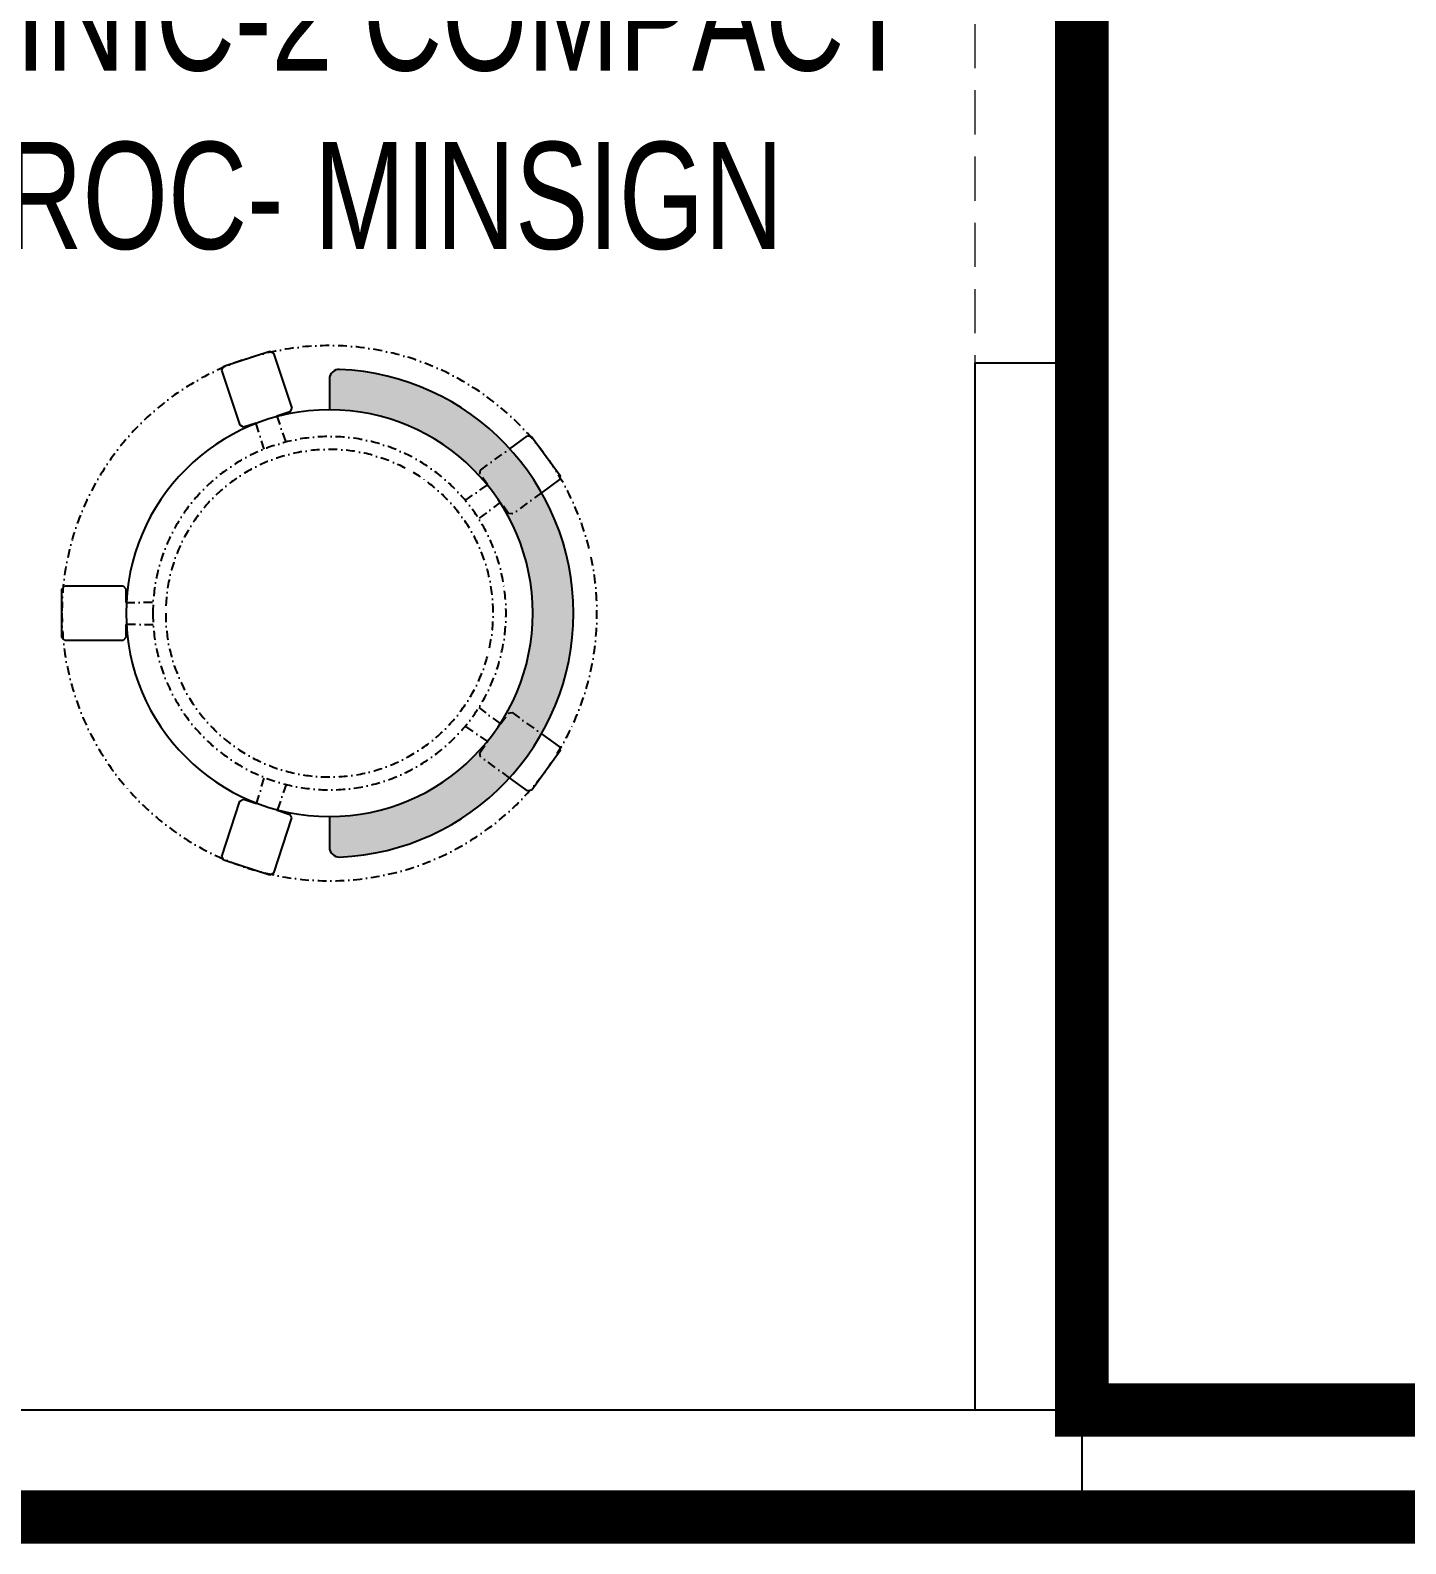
# Model space of a CAD drawing. Header units: feet. Extents: x 2962375 to 2970774, y -5767548 to -5746399.
# Drawn here: x 2963660 to 2964945, y -5755589 to -5754175 of the extents above; entities that cross this region are included whole.
import ezdxf

# ---------------------------------------------------------------- set-up
doc = ezdxf.new("R2010")
doc.units = ezdxf.units.FT
doc.header["$LTSCALE"] = 33
doc.header["$MEASUREMENT"] = 0
for name, pattern in [('a_p6_plan_L18$0$HIDDEN', [0.375, 0.25, -0.125]), ('ACAD_ISO03W100', [30, 12, -18]), ('DASHDOT2', [0.5, 0.25, -0.125, 0, -0.125])]:
    doc.linetypes.add(name, pattern=pattern)
for name, color, linetype, lineweight in [('HATCH', 9, 'Continuous', 9), ('LENS-CURTAIN', 5, 'a_p6_plan_L18$0$HIDDEN', 9), ('LENS-FURNITURE', 13, 'Continuous', 9), ('LENS-PARTITION', 21, 'Continuous', 25), ('LENS-TEXT', 31, 'Continuous', 5), ('LK-FLUTTED FINISH', 20, 'Continuous', 30), ('LK-TILES FINISH', 251, 'Continuous', 5), ('LN-ELEVATION-1', 81, 'Continuous', 25)]:
    doc.layers.add(name, color=color, linetype=linetype, lineweight=lineweight)
doc.styles.add('LK TXT', font='GILC____.TTF', dxfattribs={"height": 100})

# ---------------------------------------------------------------- blocks, each defined once
blk = doc.blocks.new('DR STOOL')
at = {"layer": 'HATCH'}
h = blk.add_hatch(dxfattribs=at)
h.set_pattern_fill('ANSI36', color=250, angle=-90.00000000000001)
h.set_pattern_definition([(315, (-227.8099174643867, 917.3997257252777), (6.173926083235043, -1.683798022700468), [7.9375, -1.587499999999999, 0, -1.587499999999999])])
edge = h.paths.add_edge_path()
edge.add_line((-190.0000000041909, 4.511094e-10), (-218.6899174675346, 4.511094e-10))
edge.add_arc((-218.6899174670689, 9.120000000388245), 9.119999999940092, 177.6119845363388, 269.9999999996136, ccw=False)
edge.add_arc((-1.8626451e-09, 3.565219e-10), 228.000000002257, 2.3880154632688004, 177.6119845367313, ccw=False)
edge.add_arc((218.6899174633436, 9.120000000497384), 9.120000000051716, -90.00000000034493, 2.3880154629299, ccw=False)
edge.add_line((218.6899174633436, 4.511094e-10), (190, 4.511094e-10))
edge.add_arc((-1.8626451e-09, 4.511094e-10), 190.000000001979, -1.27e-14, 180)
at = {"layer": 'LN-ELEVATION-1', "color": 1, "ltscale": 100}
for p, q in [((-128.6221585394814, 215.4841044476634), (-165.2704676063731, 189.0243927398114)), ((-124.7228340068832, 214.8545704018979), (-128.6221585394814, 215.4841044476634)), ((-112.6981821293011, 198.1996966340157), (-124.7228340068832, 214.8545704018979)), ((124.7553772013634, 214.9803744515593), (112.5488144652918, 198.2845540212292)), ((128.7014972954057, 215.5933048763618), (124.7553772013634, 214.9803744515593)), ((128.7014972954057, 215.5933048763618), (124.7553772013634, 214.9803744515593)), ((165.1911288509145, 188.915192311113), (128.7014972954057, 215.5933048763618)), ((165.1911288509145, 188.915192311113), (128.7014972954057, 215.5933048763618)), ((-165.2704676063731, 189.0243927398114), (-165.9069543029182, 185.0820035930228)), ((-165.9069543029182, 185.0820035930228), (-153.8003208162263, 168.3135803133482)), ((153.6734594982117, 168.4294150282658), (165.7973639420234, 185.0121775862135)), ((165.7973639420234, 185.0121775862135), (165.1911288509145, 188.915192311113)), ((165.7973639420234, 185.0121775862135), (165.1911288509145, 188.915192311113)), ((-191.2928382232785, -35.45407700946089), (-242.9550312487409, -52.24013893969095)), ((-187.9259491492994, -37.1695928365807), (-191.2928382232785, -35.45407700946089)), ((-184.1424400564283, -48.81403796559607), (-187.9259491492994, -37.1695928365807)), ((188.0651108901948, -36.96233201187715), (184.0504167033359, -49.19388854173303)), ((191.3981811110861, -35.27656588272658), (188.0651108901948, -36.96233201187715)), ((243.0100176925771, -52.21682526778022), (191.3981811110861, -35.27656588272658)), ((-242.9550312487409, -52.24013893969095), (-244.7482102331705, -55.75945052818861)), ((-244.7482102331705, -55.75945052818861), (-230.7800458371639, -98.74904560100549)), ((230.715890809428, -98.7280946081737), (244.8123673382215, -55.78040257930116)), ((244.8123673382215, -55.78040257930116), (243.0100176925771, -52.21682526778022)), ((-173.8639617776498, -80.4479453730819), (-177.8421125086024, -68.2044548037811)), ((177.6922140880488, -68.56540505095472), (173.8739495249465, -80.1985000452405)), ((-227.2218665438704, -100.5620286722478), (-175.5596735184081, -83.7759667420105)), ((-175.5596735184081, -83.7759667420105), (-173.8639617776498, -80.4479453730819)), ((173.8739495249465, -80.1985000452405), (175.5794035866856, -83.5704969359358)), ((175.5794035866856, -83.5704969359358), (227.1912401677109, -100.5107563209894)), ((-230.7800458371639, -98.74904560100549), (-227.2218665438704, -100.5620286722478)), ((227.1912401677109, -100.5107563209894), (230.715890809428, -98.7280946081737)), ((-22.72193054761737, -190.2142363802995), (-25.39390889601782, -192.886214728569)), ((-25.39390889601782, -192.886214728569), (-25.39390889601782, -247.2070584567482)), ((-10.47823652112856, -190.2142363802995), (-22.72193054761737, -190.2142363802995)), ((22.78362171910703, -190.2142363802995), (9.910054048988968, -190.2142363802995)), ((25.42475448176265, -192.8553691428751), (22.78362171910703, -190.2142363802995)), ((25.42475448176265, -247.1762128710543), (25.42475448176265, -192.8553691428751)), ((-25.39390889601782, -247.2070584567482), (-22.60096735274419, -250)), ((-22.60096735274419, -250), (22.60096735274419, -250)), ((22.60096735274419, -250), (25.42475448176265, -247.1762128710543))]:
    blk.add_line(p, q, dxfattribs=at)
at = {"layer": 'LN-ELEVATION-1', "linetype": 'DASHDOT2'}
for p, q in [((-92.92521573789418, 170.8129362839827), (-112.6981821293011, 198.1996966340157)), ((112.5488144652918, 198.2845540212292), (92.69529851106927, 171.1294289919315)), ((-93.52748446213081, 167.0824927485227), (-92.92521573789418, 170.8129362839827)), ((92.69529851106927, 171.1294289919315), (93.26858203159645, 167.4385604566923)), ((-153.8003208162263, 168.3135803133482), (-134.1093360339291, 141.0403694751003)), ((-103.4542870586738, 159.9154408004979), (-93.52748446213081, 167.0824927485227)), ((-88.15393704269081, 139.4771787207864), (-103.4542870586738, 159.9154408004979)), ((103.6608748426661, 159.8406005539291), (88.19885099539533, 139.4487815762331)), ((93.26858203159645, 167.4385604566923), (103.6608748426661, 159.8406005539291)), ((133.7372852512635, 141.1612321265929), (153.6734594982117, 168.4294150282658)), ((-130.4219571123831, 140.4450534014686), (-119.9844727469608, 147.9808124662595)), ((-119.9844727469608, 147.9808124662595), (-105.3687285655178, 126.9741353208374)), ((105.4096150295809, 126.94019481352), (120.1194891873747, 147.8074627162714)), ((120.1194891873747, 147.8074627162714), (130.0033113472163, 140.5812532722048)), ((-134.1093360339291, 141.0403694751003), (-130.4219571123831, 140.4450534014686)), ((130.0033113472163, 140.5812532722048), (133.7372852512635, 141.1612321265929)), ((-159.954806596972, -40.49024384317454), (-184.1424400564283, -48.81403796559607)), ((184.0504167033359, -49.19388854173303), (159.8786162491887, -40.79004861696012)), ((-177.8421125086024, -68.2044548037811), (-153.4148110738024, -60.73628028803068)), ((153.3006618716754, -61.02382378749462), (177.6922140880488, -68.56540505095472)), ((-10.92024635523557, -164.6382343793375), (-10.47823652112856, -190.2142363802995)), ((9.910054048988968, -190.2142363802995), (10.35584833659231, -164.674698740353))]:
    blk.add_line(p, q, dxfattribs=at)
at = {"layer": 'LN-ELEVATION-1', "color": 1, "ltscale": 100}
blk.add_lwpolyline([(-190.0000000023283, 0), (-218.6899174656719, 0, -0.4264743413925903), (-227.8019973598421, 9.5, -0.959166304662544), (227.8019973593764, 9.5, -0.4264743413925903), (218.6899174647406, 0), (190.0000000013969, 0)], format="xyb", dxfattribs=at)
at = {"layer": 'LN-ELEVATION-1', "linetype": 'DASHDOT2'}
for radius in [250, 165, 153]:
    blk.add_circle((0, 0), radius, dxfattribs=at)
at = {"layer": 'LN-ELEVATION-1', "color": 1, "ltscale": 100}
blk.add_circle((0, 0), 190, dxfattribs=at)

msp = doc.modelspace()

# ---------------------------------------------------------------- linework, layer by layer
at = {"layer": 'LENS-CURTAIN', "ltscale": 5}
for points in [[(2964542.597603366, -5753735.685740394), (2964542.597603366, -5754485.685740394), (2964642.597603366, -5754485.685740394), (2964642.597603366, -5753735.685740394)], [(2964642.597603366, -5755563.546477256), (2965442.597603366, -5755563.546477256), (2965442.597603366, -5755463.546477256), (2964642.597603366, -5755463.546477256)]]:
    msp.add_lwpolyline(points, close=True, dxfattribs=at)
at = {"layer": 'LENS-PARTITION'}
for points in [[(2964542.597603366, -5755463.546477256), (2964642.597603366, -5755463.546477256), (2964642.597603366, -5754485.685740394), (2964542.597603366, -5754485.685740394)], [(2964642.597603366, -5755563.546477256), (2962842.597603365, -5755563.546477256), (2962842.597603365, -5755463.546477256), (2964642.597603366, -5755463.546477256)]]:
    msp.add_lwpolyline(points, close=True, dxfattribs=at)
at = {"layer": 'LK-FLUTTED FINISH', "linetype": 'ACAD_ISO03W100', "ltscale": 0.05, "const_width": 50}
msp.add_lwpolyline([(2969890.597603365, -5755563.546477256), (2962842.597603365, -5755563.546477256)], dxfattribs=at)
at = {"layer": 'LK-TILES FINISH', "color": 212, "linetype": 'ACAD_ISO03W100', "ltscale": 0.05, "const_width": 50}
msp.add_lwpolyline([(2965242.597603366, -5752213.546477256), (2965442.597603366, -5752213.546477256), (2965442.597603366, -5755463.546477256), (2964642.597603366, -5755463.546477256), (2964642.597603366, -5752963.546477257), (2964442.597603366, -5752963.546477257), (2964442.597603366, -5752213.546477256)], dxfattribs=at)

# ---------------------------------------------------------------- block references
at = {"layer": 'LENS-FURNITURE', "xscale": -1, "rotation": 270}
msp.add_blockref('DR STOOL', (2963939.469709546, -5754719.181615769), dxfattribs=at)

# ---------------------------------------------------------------- texts
at = {"layer": 'LENS-TEXT', "color": 0, "linetype": 'Continuous', "ltscale": 3, "insert": (2963999.203774077, -5754246.25075512), "char_height": 100, "attachment_point": 5, "style": 'LK TXT'}
msp.add_mtext_dynamic_manual_height_columns('{\\C7;CLINIC-2 COMPACT ROC- MINSIGN}', width=1086.78765857939, gutter_width=0.9999999999999992, heights=[0], dxfattribs=at)

doc.saveas('drawing.dxf')
